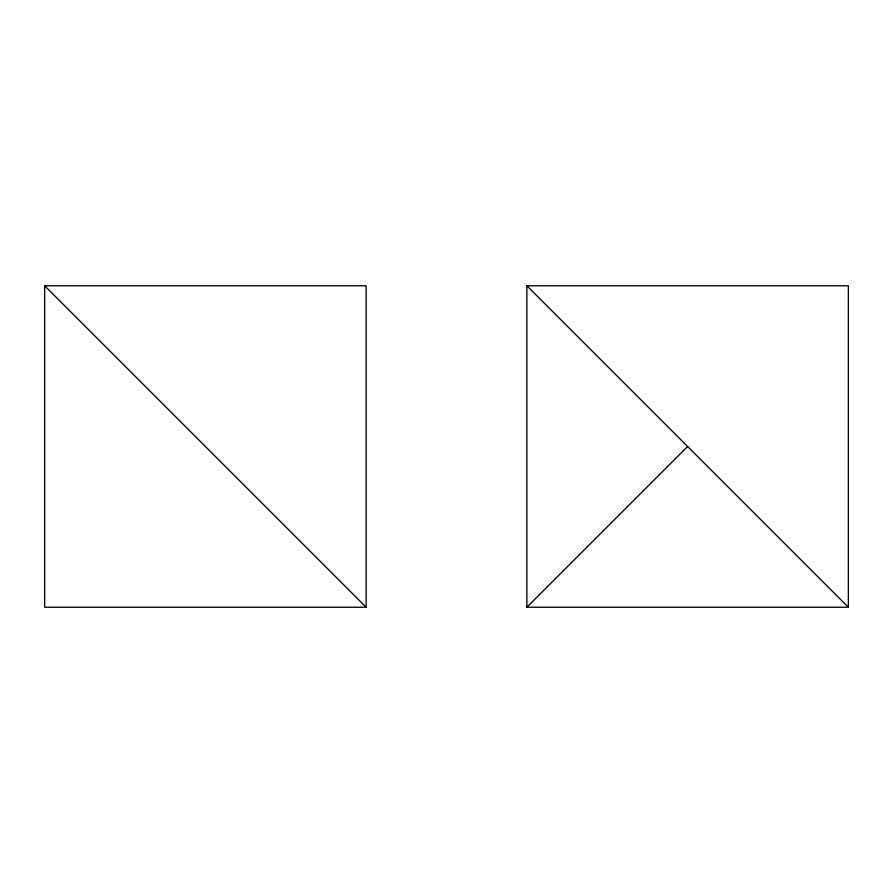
<?xml version="1.0" encoding="UTF-8"?>
<svg xmlns="http://www.w3.org/2000/svg" width="893" height="893" viewBox="0 0 893 893"><rect width="100%" height="100%" fill="white"/><g stroke="black" fill="none" stroke-linecap="round" stroke-linejoin="round"><path stroke-width="1.34" d="M526.87 607.24L526.87 285.76L848.35 285.76L848.35 607.24L526.87 607.24L687.61 446.5M44.65 285.76L366.13 285.76L366.13 607.24L44.65 607.24L44.65 285.76L366.13 607.24M526.87 285.76L848.35 607.24"/></g></svg>
